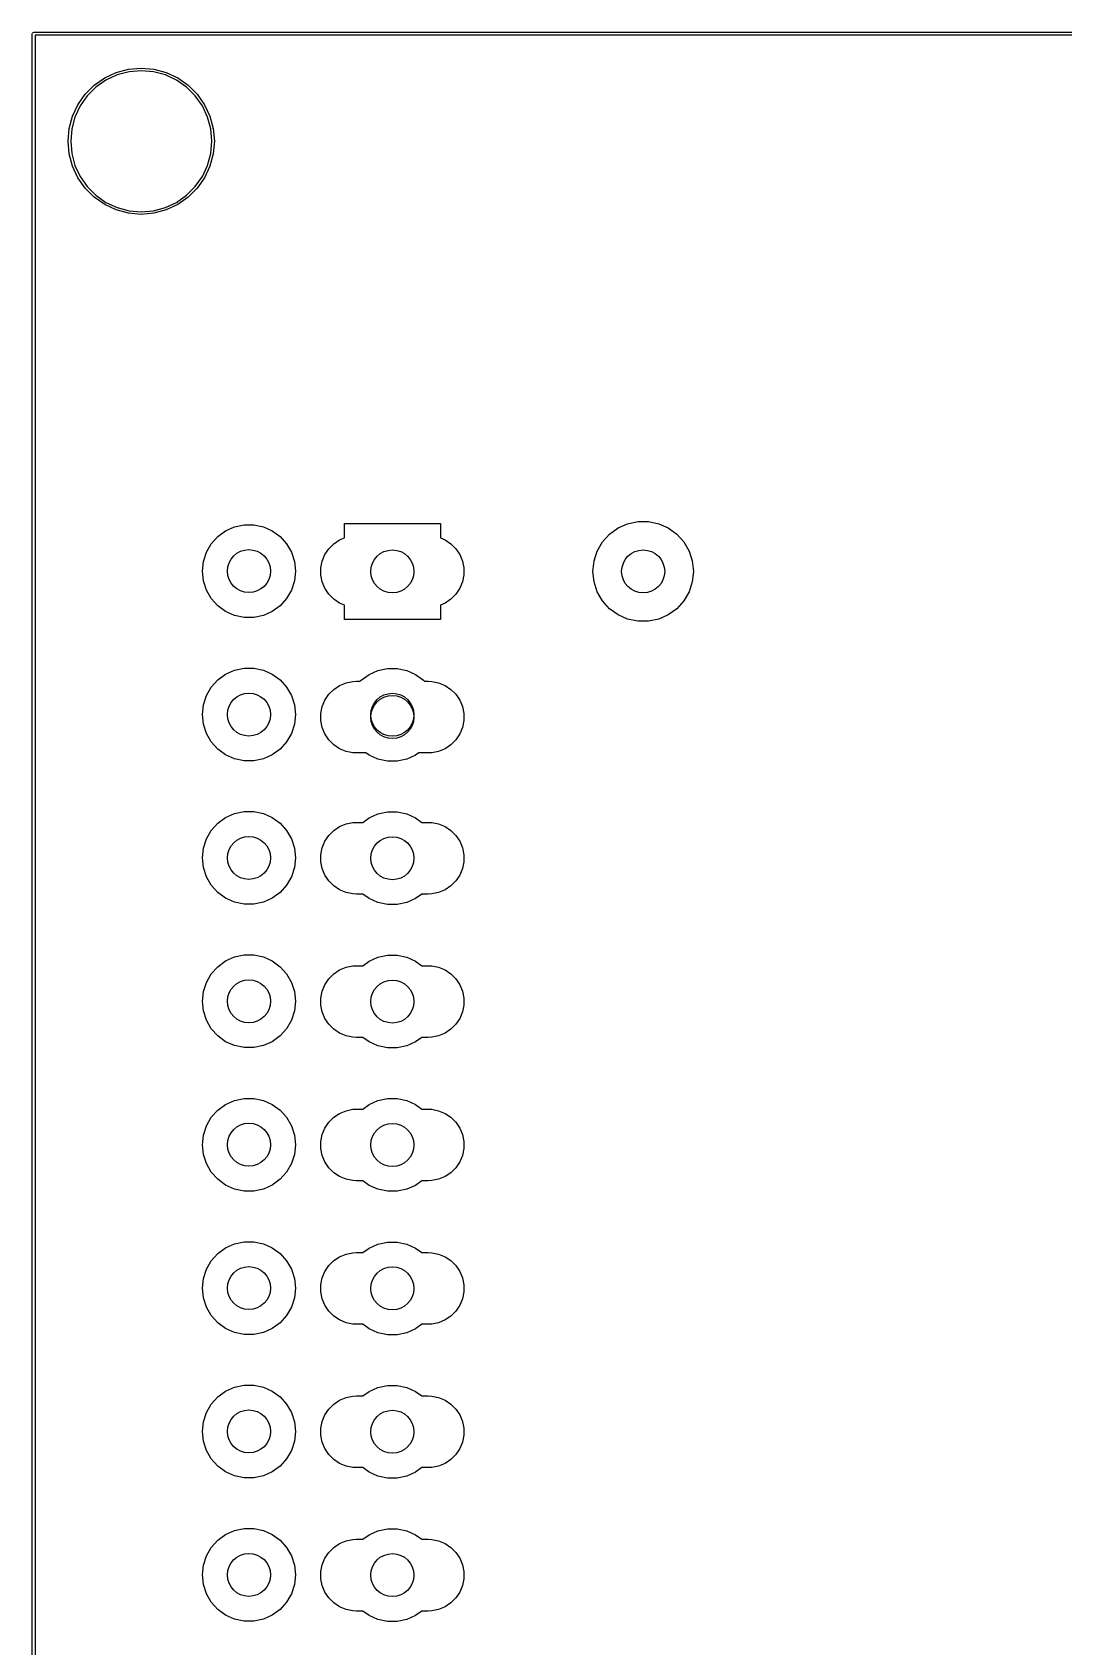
# Model space of a CAD drawing. Extents: x 118.1 to 188.6, y -116.2 to -61.6.
# Drawn here: x 118.08 to 136.35, y -90.17 to -61.57 of the extents above; entities that cross this region are included whole.
import ezdxf

# ---------------------------------------------------------------- set-up
doc = ezdxf.new("R2010")
doc.units = 0
doc.layers.add('BLACK', color=7, linetype='CONTINUOUS')

msp = doc.modelspace()

# ---------------------------------------------------------------- linework, layer by layer
at = {"layer": 'BLACK', "linetype": 'CONTINUOUS'}
for p, q in [((118.0825, -61.595), (118.084403, -61.585433)), ((118.0825, -116.205), (118.0825, -61.595)), ((118.084403, -61.585433), (118.097933, -61.571903)), ((118.097933, -61.571903), (118.1075, -61.57)), ((118.1075, -61.57), (188.5925, -61.57)), ((118.1325, -61.62), (118.1325, -116.18)), ((188.5675, -61.62), (118.1325, -61.62)), ((119.365, -62.378497), (119.569584, -62.283098)), ((119.585058, -62.325614), (119.387622, -62.41768)), ((119.569584, -62.283098), (119.787626, -62.224674)), ((119.795482, -62.269231), (119.585058, -62.325614)), ((119.787626, -62.224674), (120.0125, -62.205)), ((120.0125, -62.250244), (119.795482, -62.269231)), ((120.0125, -62.205), (120.237374, -62.224674)), ((120.229518, -62.269231), (120.0125, -62.250244)), ((120.439942, -62.325614), (120.229518, -62.269231)), ((120.237374, -62.224674), (120.455416, -62.283098)), ((120.637378, -62.41768), (120.439942, -62.325614)), ((120.455416, -62.283098), (120.66, -62.378497)), ((119.020472, -62.66759), (119.18009, -62.507972)), ((119.209172, -62.542631), (119.055131, -62.696672)), ((119.18009, -62.507972), (119.365, -62.378497)), ((119.387622, -62.41768), (119.209172, -62.542631)), ((120.815828, -62.542631), (120.637378, -62.41768)), ((120.66, -62.378497), (120.84491, -62.507972)), ((120.969869, -62.696672), (120.815828, -62.542631)), ((120.84491, -62.507972), (121.004528, -62.66759)), ((118.795598, -63.057084), (118.890997, -62.8525)), ((118.93018, -62.875122), (118.838114, -63.072558)), ((118.890997, -62.8525), (119.020472, -62.66759)), ((119.055131, -62.696672), (118.93018, -62.875122)), ((121.09482, -62.875122), (120.969869, -62.696672)), ((121.004528, -62.66759), (121.134003, -62.8525)), ((121.186886, -63.072558), (121.09482, -62.875122)), ((121.134003, -62.8525), (121.229402, -63.057084)), ((118.737174, -63.275126), (118.795598, -63.057084)), ((118.838114, -63.072558), (118.781731, -63.282982)), ((121.243269, -63.282982), (121.186886, -63.072558)), ((121.229402, -63.057084), (121.287826, -63.275126)), ((118.7175, -63.5), (118.737174, -63.275126)), ((118.781731, -63.282982), (118.762744, -63.5)), ((121.262256, -63.5), (121.243269, -63.282982)), ((121.287826, -63.275126), (121.3075, -63.5)), ((118.737174, -63.724874), (118.7175, -63.5)), ((118.795598, -63.942916), (118.737174, -63.724874)), ((118.762744, -63.5), (118.781731, -63.717018)), ((118.781731, -63.717018), (118.838114, -63.927442)), ((121.186886, -63.927442), (121.243269, -63.717018)), ((121.287826, -63.724874), (121.229402, -63.942916)), ((121.243269, -63.717018), (121.262256, -63.5)), ((121.3075, -63.5), (121.287826, -63.724874)), ((118.890997, -64.1475), (118.795598, -63.942916)), ((118.838114, -63.927442), (118.93018, -64.124878)), ((121.09482, -64.124878), (121.186886, -63.927442)), ((121.229402, -63.942916), (121.134003, -64.1475)), ((119.020472, -64.33241), (118.890997, -64.1475)), ((118.93018, -64.124878), (119.055131, -64.303328)), ((119.18009, -64.492028), (119.020472, -64.33241)), ((119.055131, -64.303328), (119.209172, -64.457369)), ((120.815828, -64.457369), (120.969869, -64.303328)), ((121.004528, -64.33241), (120.84491, -64.492028)), ((120.969869, -64.303328), (121.09482, -64.124878)), ((121.134003, -64.1475), (121.004528, -64.33241)), ((119.365, -64.621503), (119.18009, -64.492028)), ((119.209172, -64.457369), (119.387622, -64.58232)), ((119.569584, -64.716902), (119.365, -64.621503)), ((119.387622, -64.58232), (119.585058, -64.674386)), ((120.439942, -64.674386), (120.637378, -64.58232)), ((120.66, -64.621503), (120.455416, -64.716902)), ((120.637378, -64.58232), (120.815828, -64.457369)), ((120.84491, -64.492028), (120.66, -64.621503)), ((119.787626, -64.775326), (119.569584, -64.716902)), ((119.585058, -64.674386), (119.795482, -64.730769)), ((120.0125, -64.795), (119.787626, -64.775326)), ((119.795482, -64.730769), (120.0125, -64.749756)), ((120.0125, -64.749756), (120.229518, -64.730769)), ((120.237374, -64.775326), (120.0125, -64.795)), ((120.229518, -64.730769), (120.439942, -64.674386)), ((120.455416, -64.716902), (120.237374, -64.775326)), ((121.50725, -70.400096), (121.664906, -70.329903)), ((121.664906, -70.329903), (121.833712, -70.294022)), ((121.833712, -70.294022), (122.006288, -70.294022)), ((122.006288, -70.294022), (122.175094, -70.329903)), ((122.175094, -70.329903), (122.33275, -70.400096)), ((123.61, -70.525046), (123.61, -70.27)), ((123.61, -70.27), (125.31, -70.27)), ((125.31, -70.27), (125.31, -70.525046)), ((128.458, -70.350103), (128.627784, -70.274511)), ((128.627784, -70.274511), (128.809574, -70.23587)), ((128.809574, -70.23587), (128.995426, -70.23587)), ((128.995426, -70.23587), (129.177216, -70.274511)), ((129.177216, -70.274511), (129.347, -70.350103)), ((121.165868, -70.779239), (121.252156, -70.629783)), ((121.252156, -70.629783), (121.367633, -70.501534)), ((121.367633, -70.501534), (121.50725, -70.400096)), ((122.33275, -70.400096), (122.472367, -70.501534)), ((122.472367, -70.501534), (122.587844, -70.629783)), ((122.587844, -70.629783), (122.674132, -70.779239)), ((123.334138, -70.71716), (123.42216, -70.629138)), ((123.42216, -70.629138), (123.525663, -70.55998)), ((123.525663, -70.55998), (123.61, -70.525046)), ((125.31, -70.525046), (125.394337, -70.55998)), ((125.394337, -70.55998), (125.49784, -70.629138)), ((125.49784, -70.629138), (125.585862, -70.71716)), ((128.090358, -70.758411), (128.183284, -70.597459)), ((128.183284, -70.597459), (128.307643, -70.459344)), ((128.307643, -70.459344), (128.458, -70.350103)), ((129.347, -70.350103), (129.497357, -70.459344)), ((129.497357, -70.459344), (129.621716, -70.597459)), ((129.621716, -70.597459), (129.714642, -70.758411)), ((121.112539, -70.943369), (121.165868, -70.779239)), ((122.674132, -70.779239), (122.727461, -70.943369)), ((123.217343, -70.935669), (123.26498, -70.820663)), ((123.26498, -70.820663), (123.334138, -70.71716)), ((125.585862, -70.71716), (125.65502, -70.820663)), ((125.65502, -70.820663), (125.702657, -70.935669)), ((128.032927, -70.935167), (128.090358, -70.758411)), ((129.714642, -70.758411), (129.772073, -70.935167)), ((121.0945, -71.115), (121.112539, -70.943369)), ((121.112539, -71.286631), (121.0945, -71.115)), ((122.727461, -70.943369), (122.7455, -71.115)), ((122.7455, -71.115), (122.727461, -71.286631)), ((123.193058, -71.057759), (123.217343, -70.935669)), ((123.193058, -71.182241), (123.193058, -71.057759)), ((123.217343, -71.304331), (123.193058, -71.182241)), ((125.702657, -70.935669), (125.726942, -71.057759)), ((125.726942, -71.182241), (125.702657, -71.304331)), ((125.726942, -71.057759), (125.726942, -71.182241)), ((128.0135, -71.12), (128.032927, -70.935167)), ((128.032927, -71.304833), (128.0135, -71.12)), ((129.772073, -70.935167), (129.7915, -71.12)), ((129.7915, -71.12), (129.772073, -71.304833)), ((121.165868, -71.450761), (121.112539, -71.286631)), ((121.252156, -71.600217), (121.165868, -71.450761)), ((122.674132, -71.450761), (122.587844, -71.600217)), ((122.727461, -71.286631), (122.674132, -71.450761)), ((123.26498, -71.419337), (123.217343, -71.304331)), ((123.334138, -71.52284), (123.26498, -71.419337)), ((125.65502, -71.419337), (125.585862, -71.52284)), ((125.702657, -71.304331), (125.65502, -71.419337)), ((128.090358, -71.481589), (128.032927, -71.304833)), ((128.183284, -71.642541), (128.090358, -71.481589)), ((129.714642, -71.481589), (129.621716, -71.642541)), ((129.772073, -71.304833), (129.714642, -71.481589)), ((121.367633, -71.728466), (121.252156, -71.600217)), ((121.50725, -71.829904), (121.367633, -71.728466)), ((122.472367, -71.728466), (122.33275, -71.829904)), ((122.587844, -71.600217), (122.472367, -71.728466)), ((123.42216, -71.610862), (123.334138, -71.52284)), ((123.525663, -71.68002), (123.42216, -71.610862)), ((123.61, -71.714953), (123.525663, -71.68002)), ((123.61, -71.97), (123.61, -71.714953)), ((125.394337, -71.68002), (125.31, -71.714953)), ((125.31, -71.714953), (125.31, -71.97)), ((125.49784, -71.610862), (125.394337, -71.68002)), ((125.585862, -71.52284), (125.49784, -71.610862)), ((128.307643, -71.780656), (128.183284, -71.642541)), ((129.621716, -71.642541), (129.497357, -71.780656)), ((121.664906, -71.900097), (121.50725, -71.829904)), ((121.833712, -71.935978), (121.664906, -71.900097)), ((122.006288, -71.935978), (121.833712, -71.935978)), ((122.175094, -71.900097), (122.006288, -71.935978)), ((122.33275, -71.829904), (122.175094, -71.900097)), ((125.31, -71.97), (123.61, -71.97)), ((128.458, -71.889897), (128.307643, -71.780656)), ((128.627784, -71.965489), (128.458, -71.889897)), ((128.809574, -72.00413), (128.627784, -71.965489)), ((128.995426, -72.00413), (128.809574, -72.00413)), ((129.177216, -71.965489), (128.995426, -72.00413)), ((129.347, -71.889897), (129.177216, -71.965489)), ((129.497357, -71.780656), (129.347, -71.889897)), ((121.50725, -72.940096), (121.664906, -72.869903)), ((121.664906, -72.869903), (121.833712, -72.834022)), ((121.833712, -72.834022), (122.006288, -72.834022)), ((122.006288, -72.834022), (122.175094, -72.869903)), ((122.175094, -72.869903), (122.33275, -72.940096)), ((124.04725, -72.945096), (124.204906, -72.874903)), ((124.204906, -72.874903), (124.373712, -72.839022)), ((124.373712, -72.839022), (124.546288, -72.839022)), ((124.546288, -72.839022), (124.715094, -72.874903)), ((124.715094, -72.874903), (124.87275, -72.945096)), ((121.165868, -73.319239), (121.252156, -73.169783)), ((121.252156, -73.169783), (121.367633, -73.041534)), ((121.367633, -73.041534), (121.50725, -72.940096)), ((122.33275, -72.940096), (122.472367, -73.041534)), ((122.472367, -73.041534), (122.587844, -73.169783)), ((122.587844, -73.169783), (122.674132, -73.319239)), ((123.334138, -73.29716), (123.42216, -73.209138)), ((123.42216, -73.209138), (123.525663, -73.13998)), ((123.525663, -73.13998), (123.640669, -73.092343)), ((123.640669, -73.092343), (123.762759, -73.068058)), ((123.762759, -73.068058), (123.825, -73.065)), ((123.825, -73.065), (123.891006, -73.065)), ((123.891006, -73.065), (123.907633, -73.046534)), ((123.907633, -73.046534), (124.04725, -72.945096)), ((124.87275, -72.945096), (125.012367, -73.046534)), ((125.012367, -73.046534), (125.028994, -73.065)), ((125.028994, -73.065), (125.095, -73.065)), ((125.095, -73.065), (125.157241, -73.068058)), ((125.157241, -73.068058), (125.279331, -73.092343)), ((125.279331, -73.092343), (125.394337, -73.13998)), ((125.394337, -73.13998), (125.49784, -73.209138)), ((125.49784, -73.209138), (125.585862, -73.29716)), ((121.0945, -73.655), (121.112539, -73.483369)), ((121.112539, -73.483369), (121.165868, -73.319239)), ((122.674132, -73.319239), (122.727461, -73.483369)), ((122.727461, -73.483369), (122.7455, -73.655)), ((123.217343, -73.515669), (123.26498, -73.400663)), ((123.26498, -73.400663), (123.334138, -73.29716)), ((125.585862, -73.29716), (125.65502, -73.400663)), ((125.65502, -73.400663), (125.702657, -73.515669)), ((121.112539, -73.826631), (121.0945, -73.655)), ((122.7455, -73.655), (122.727461, -73.826631)), ((123.193058, -73.637759), (123.217343, -73.515669)), ((123.193058, -73.762241), (123.193058, -73.637759)), ((123.217343, -73.884331), (123.193058, -73.762241)), ((125.702657, -73.515669), (125.726942, -73.637759)), ((125.726942, -73.762241), (125.702657, -73.884331)), ((125.726942, -73.637759), (125.726942, -73.762241)), ((121.165868, -73.990761), (121.112539, -73.826631)), ((121.252156, -74.140217), (121.165868, -73.990761)), ((122.674132, -73.990761), (122.587844, -74.140217)), ((122.727461, -73.826631), (122.674132, -73.990761)), ((123.26498, -73.999337), (123.217343, -73.884331)), ((123.334138, -74.10284), (123.26498, -73.999337)), ((125.65502, -73.999337), (125.585862, -74.10284)), ((125.702657, -73.884331), (125.65502, -73.999337)), ((121.367633, -74.268466), (121.252156, -74.140217)), ((121.50725, -74.369904), (121.367633, -74.268466)), ((122.472367, -74.268466), (122.33275, -74.369904)), ((122.587844, -74.140217), (122.472367, -74.268466)), ((123.42216, -74.190862), (123.334138, -74.10284)), ((123.525663, -74.26002), (123.42216, -74.190862)), ((123.640669, -74.307657), (123.525663, -74.26002)), ((123.762759, -74.331942), (123.640669, -74.307657)), ((123.825, -74.335), (123.762759, -74.331942)), ((123.992327, -74.335), (123.825, -74.335)), ((124.04725, -74.374904), (123.992327, -74.335)), ((124.927673, -74.335), (124.87275, -74.374904)), ((125.095, -74.335), (124.927673, -74.335)), ((125.157241, -74.331942), (125.095, -74.335)), ((125.279331, -74.307657), (125.157241, -74.331942)), ((125.394337, -74.26002), (125.279331, -74.307657)), ((125.49784, -74.190862), (125.394337, -74.26002)), ((125.585862, -74.10284), (125.49784, -74.190862)), ((121.664906, -74.440097), (121.50725, -74.369904)), ((121.833712, -74.475978), (121.664906, -74.440097)), ((122.006288, -74.475978), (121.833712, -74.475978)), ((122.175094, -74.440097), (122.006288, -74.475978)), ((122.33275, -74.369904), (122.175094, -74.440097)), ((124.204906, -74.445097), (124.04725, -74.374904)), ((124.373712, -74.480978), (124.204906, -74.445097)), ((124.546288, -74.480978), (124.373712, -74.480978)), ((124.715094, -74.445097), (124.546288, -74.480978)), ((124.87275, -74.374904), (124.715094, -74.445097)), ((121.367633, -75.581534), (121.50725, -75.480096)), ((121.50725, -75.480096), (121.664906, -75.409903)), ((121.664906, -75.409903), (121.833712, -75.374022)), ((121.833712, -75.374022), (122.006288, -75.374022)), ((122.006288, -75.374022), (122.175094, -75.409903)), ((122.175094, -75.409903), (122.33275, -75.480096)), ((122.33275, -75.480096), (122.472367, -75.581534)), ((123.937272, -75.565), (124.04725, -75.485096)), ((124.04725, -75.485096), (124.204906, -75.414903)), ((124.204906, -75.414903), (124.373712, -75.379022)), ((124.373712, -75.379022), (124.546288, -75.379022)), ((124.546288, -75.379022), (124.715094, -75.414903)), ((124.715094, -75.414903), (124.87275, -75.485096)), ((124.87275, -75.485096), (124.982728, -75.565)), ((121.165868, -75.859239), (121.252156, -75.709783)), ((121.252156, -75.709783), (121.367633, -75.581534)), ((122.472367, -75.581534), (122.587844, -75.709783)), ((122.587844, -75.709783), (122.674132, -75.859239)), ((123.334138, -75.79716), (123.42216, -75.709138)), ((123.42216, -75.709138), (123.525663, -75.63998)), ((123.525663, -75.63998), (123.640669, -75.592343)), ((123.640669, -75.592343), (123.762759, -75.568058)), ((123.762759, -75.568058), (123.825, -75.565)), ((123.825, -75.565), (123.937272, -75.565)), ((124.982728, -75.565), (125.095, -75.565)), ((125.095, -75.565), (125.157241, -75.568058)), ((125.157241, -75.568058), (125.279331, -75.592343)), ((125.279331, -75.592343), (125.394337, -75.63998)), ((125.394337, -75.63998), (125.49784, -75.709138)), ((125.49784, -75.709138), (125.585862, -75.79716)), ((121.0945, -76.195), (121.112539, -76.023369)), ((121.112539, -76.023369), (121.165868, -75.859239)), ((122.674132, -75.859239), (122.727461, -76.023369)), ((122.727461, -76.023369), (122.7455, -76.195)), ((123.193058, -76.137759), (123.217343, -76.015669)), ((123.217343, -76.015669), (123.26498, -75.900663)), ((123.26498, -75.900663), (123.334138, -75.79716)), ((125.585862, -75.79716), (125.65502, -75.900663)), ((125.65502, -75.900663), (125.702657, -76.015669)), ((125.702657, -76.015669), (125.726942, -76.137759)), ((121.112539, -76.366631), (121.0945, -76.195)), ((122.7455, -76.195), (122.727461, -76.366631)), ((123.193058, -76.262241), (123.193058, -76.137759)), ((123.217343, -76.384331), (123.193058, -76.262241)), ((125.726942, -76.262241), (125.702657, -76.384331)), ((125.726942, -76.137759), (125.726942, -76.262241)), ((121.165868, -76.530761), (121.112539, -76.366631)), ((121.252156, -76.680217), (121.165868, -76.530761)), ((122.674132, -76.530761), (122.587844, -76.680217)), ((122.727461, -76.366631), (122.674132, -76.530761)), ((123.26498, -76.499337), (123.217343, -76.384331)), ((123.334138, -76.60284), (123.26498, -76.499337)), ((123.42216, -76.690862), (123.334138, -76.60284)), ((125.585862, -76.60284), (125.49784, -76.690862)), ((125.65502, -76.499337), (125.585862, -76.60284)), ((125.702657, -76.384331), (125.65502, -76.499337)), ((121.367633, -76.808466), (121.252156, -76.680217)), ((121.50725, -76.909904), (121.367633, -76.808466)), ((121.664906, -76.980097), (121.50725, -76.909904)), ((122.33275, -76.909904), (122.175094, -76.980097)), ((122.472367, -76.808466), (122.33275, -76.909904)), ((122.587844, -76.680217), (122.472367, -76.808466)), ((123.525663, -76.76002), (123.42216, -76.690862)), ((123.640669, -76.807657), (123.525663, -76.76002)), ((123.762759, -76.831942), (123.640669, -76.807657)), ((123.825, -76.835), (123.762759, -76.831942)), ((123.937272, -76.835), (123.825, -76.835)), ((124.04725, -76.914904), (123.937272, -76.835)), ((124.204906, -76.985097), (124.04725, -76.914904)), ((124.87275, -76.914904), (124.715094, -76.985097)), ((124.982728, -76.835), (124.87275, -76.914904)), ((125.095, -76.835), (124.982728, -76.835)), ((125.157241, -76.831942), (125.095, -76.835)), ((125.279331, -76.807657), (125.157241, -76.831942)), ((125.394337, -76.76002), (125.279331, -76.807657)), ((125.49784, -76.690862), (125.394337, -76.76002)), ((121.833712, -77.015978), (121.664906, -76.980097)), ((122.006288, -77.015978), (121.833712, -77.015978)), ((122.175094, -76.980097), (122.006288, -77.015978)), ((124.373712, -77.020978), (124.204906, -76.985097)), ((124.546288, -77.020978), (124.373712, -77.020978)), ((124.715094, -76.985097), (124.546288, -77.020978)), ((121.367633, -78.121534), (121.50725, -78.020096)), ((121.50725, -78.020096), (121.664906, -77.949903)), ((121.664906, -77.949903), (121.833712, -77.914022)), ((121.833712, -77.914022), (122.006288, -77.914022)), ((122.006288, -77.914022), (122.175094, -77.949903)), ((122.175094, -77.949903), (122.33275, -78.020096)), ((122.33275, -78.020096), (122.472367, -78.121534)), ((123.937272, -78.105), (124.04725, -78.025096)), ((124.04725, -78.025096), (124.204906, -77.954903)), ((124.204906, -77.954903), (124.373712, -77.919022)), ((124.373712, -77.919022), (124.546288, -77.919022)), ((124.546288, -77.919022), (124.715094, -77.954903)), ((124.715094, -77.954903), (124.87275, -78.025096)), ((124.87275, -78.025096), (124.982728, -78.105)), ((121.165868, -78.399239), (121.252156, -78.249783)), ((121.252156, -78.249783), (121.367633, -78.121534)), ((122.472367, -78.121534), (122.587844, -78.249783)), ((122.587844, -78.249783), (122.674132, -78.399239)), ((123.26498, -78.440663), (123.334138, -78.33716)), ((123.334138, -78.33716), (123.42216, -78.249138)), ((123.42216, -78.249138), (123.525663, -78.17998)), ((123.525663, -78.17998), (123.640669, -78.132343)), ((123.640669, -78.132343), (123.762759, -78.108058)), ((123.762759, -78.108058), (123.825, -78.105)), ((123.825, -78.105), (123.937272, -78.105)), ((124.982728, -78.105), (125.095, -78.105)), ((125.095, -78.105), (125.157241, -78.108058)), ((125.157241, -78.108058), (125.279331, -78.132343)), ((125.279331, -78.132343), (125.394337, -78.17998)), ((125.394337, -78.17998), (125.49784, -78.249138)), ((125.49784, -78.249138), (125.585862, -78.33716)), ((125.585862, -78.33716), (125.65502, -78.440663)), ((121.0945, -78.735), (121.112539, -78.563369)), ((121.112539, -78.563369), (121.165868, -78.399239)), ((122.674132, -78.399239), (122.727461, -78.563369)), ((122.727461, -78.563369), (122.7455, -78.735)), ((123.193058, -78.677759), (123.217343, -78.555669)), ((123.217343, -78.555669), (123.26498, -78.440663)), ((125.65502, -78.440663), (125.702657, -78.555669)), ((125.702657, -78.555669), (125.726942, -78.677759)), ((121.112539, -78.906631), (121.0945, -78.735)), ((121.165868, -79.070761), (121.112539, -78.906631)), ((122.727461, -78.906631), (122.674132, -79.070761)), ((122.7455, -78.735), (122.727461, -78.906631)), ((123.193058, -78.802241), (123.193058, -78.677759)), ((123.217343, -78.924331), (123.193058, -78.802241)), ((123.26498, -79.039337), (123.217343, -78.924331)), ((125.702657, -78.924331), (125.65502, -79.039337)), ((125.726942, -78.802241), (125.702657, -78.924331)), ((125.726942, -78.677759), (125.726942, -78.802241)), ((121.252156, -79.220217), (121.165868, -79.070761)), ((122.674132, -79.070761), (122.587844, -79.220217)), ((123.334138, -79.14284), (123.26498, -79.039337)), ((123.42216, -79.230862), (123.334138, -79.14284)), ((125.585862, -79.14284), (125.49784, -79.230862)), ((125.65502, -79.039337), (125.585862, -79.14284)), ((121.367633, -79.348466), (121.252156, -79.220217)), ((121.50725, -79.449904), (121.367633, -79.348466)), ((121.664906, -79.520097), (121.50725, -79.449904)), ((122.33275, -79.449904), (122.175094, -79.520097)), ((122.472367, -79.348466), (122.33275, -79.449904)), ((122.587844, -79.220217), (122.472367, -79.348466)), ((123.525663, -79.30002), (123.42216, -79.230862)), ((123.640669, -79.347657), (123.525663, -79.30002)), ((123.762759, -79.371942), (123.640669, -79.347657)), ((123.825, -79.375), (123.762759, -79.371942)), ((123.937272, -79.375), (123.825, -79.375)), ((124.04725, -79.454904), (123.937272, -79.375)), ((124.204906, -79.525097), (124.04725, -79.454904)), ((124.87275, -79.454904), (124.715094, -79.525097)), ((124.982728, -79.375), (124.87275, -79.454904)), ((125.095, -79.375), (124.982728, -79.375)), ((125.157241, -79.371942), (125.095, -79.375)), ((125.279331, -79.347657), (125.157241, -79.371942)), ((125.394337, -79.30002), (125.279331, -79.347657)), ((125.49784, -79.230862), (125.394337, -79.30002)), ((121.833712, -79.555978), (121.664906, -79.520097)), ((122.006288, -79.555978), (121.833712, -79.555978)), ((122.175094, -79.520097), (122.006288, -79.555978)), ((124.373712, -79.560978), (124.204906, -79.525097)), ((124.546288, -79.560978), (124.373712, -79.560978)), ((124.715094, -79.525097), (124.546288, -79.560978)), ((121.367633, -80.661534), (121.50725, -80.560096)), ((121.50725, -80.560096), (121.664906, -80.489903)), ((121.664906, -80.489903), (121.833712, -80.454022)), ((121.833712, -80.454022), (122.006288, -80.454022)), ((122.006288, -80.454022), (122.175094, -80.489903)), ((122.175094, -80.489903), (122.33275, -80.560096)), ((122.33275, -80.560096), (122.472367, -80.661534)), ((123.937272, -80.645), (124.04725, -80.565096)), ((124.04725, -80.565096), (124.204906, -80.494903)), ((124.204906, -80.494903), (124.373712, -80.459022)), ((124.373712, -80.459022), (124.546288, -80.459022)), ((124.546288, -80.459022), (124.715094, -80.494903)), ((124.715094, -80.494903), (124.87275, -80.565096)), ((124.87275, -80.565096), (124.982728, -80.645)), ((121.165868, -80.939239), (121.252156, -80.789783)), ((121.252156, -80.789783), (121.367633, -80.661534)), ((122.472367, -80.661534), (122.587844, -80.789783)), ((122.587844, -80.789783), (122.674132, -80.939239)), ((123.26498, -80.980663), (123.334138, -80.87716)), ((123.334138, -80.87716), (123.42216, -80.789138)), ((123.42216, -80.789138), (123.525663, -80.71998)), ((123.525663, -80.71998), (123.640669, -80.672343)), ((123.640669, -80.672343), (123.762759, -80.648058)), ((123.762759, -80.648058), (123.825, -80.645)), ((123.825, -80.645), (123.937272, -80.645)), ((124.982728, -80.645), (125.095, -80.645)), ((125.095, -80.645), (125.157241, -80.648058)), ((125.157241, -80.648058), (125.279331, -80.672343)), ((125.279331, -80.672343), (125.394337, -80.71998)), ((125.394337, -80.71998), (125.49784, -80.789138)), ((125.49784, -80.789138), (125.585862, -80.87716)), ((125.585862, -80.87716), (125.65502, -80.980663)), ((121.0945, -81.275), (121.112539, -81.103369)), ((121.112539, -81.103369), (121.165868, -80.939239)), ((122.674132, -80.939239), (122.727461, -81.103369)), ((122.727461, -81.103369), (122.7455, -81.275)), ((123.193058, -81.217759), (123.217343, -81.095669)), ((123.217343, -81.095669), (123.26498, -80.980663)), ((125.65502, -80.980663), (125.702657, -81.095669)), ((125.702657, -81.095669), (125.726942, -81.217759)), ((121.112539, -81.446631), (121.0945, -81.275)), ((121.165868, -81.610761), (121.112539, -81.446631)), ((122.727461, -81.446631), (122.674132, -81.610761)), ((122.7455, -81.275), (122.727461, -81.446631)), ((123.193058, -81.342241), (123.193058, -81.217759)), ((123.217343, -81.464331), (123.193058, -81.342241)), ((123.26498, -81.579337), (123.217343, -81.464331)), ((125.702657, -81.464331), (125.65502, -81.579337)), ((125.726942, -81.342241), (125.702657, -81.464331)), ((125.726942, -81.217759), (125.726942, -81.342241)), ((121.252156, -81.760217), (121.165868, -81.610761)), ((121.367633, -81.888466), (121.252156, -81.760217)), ((122.587844, -81.760217), (122.472367, -81.888466)), ((122.674132, -81.610761), (122.587844, -81.760217)), ((123.334138, -81.68284), (123.26498, -81.579337)), ((123.42216, -81.770862), (123.334138, -81.68284)), ((123.525663, -81.84002), (123.42216, -81.770862)), ((125.49784, -81.770862), (125.394337, -81.84002)), ((125.585862, -81.68284), (125.49784, -81.770862)), ((125.65502, -81.579337), (125.585862, -81.68284)), ((121.50725, -81.989904), (121.367633, -81.888466)), ((121.664906, -82.060097), (121.50725, -81.989904)), ((121.833712, -82.095978), (121.664906, -82.060097)), ((122.175094, -82.060097), (122.006288, -82.095978)), ((122.33275, -81.989904), (122.175094, -82.060097)), ((122.472367, -81.888466), (122.33275, -81.989904)), ((123.640669, -81.887657), (123.525663, -81.84002)), ((123.762759, -81.911942), (123.640669, -81.887657)), ((123.825, -81.915), (123.762759, -81.911942)), ((123.937272, -81.915), (123.825, -81.915)), ((124.04725, -81.994904), (123.937272, -81.915)), ((124.204906, -82.065097), (124.04725, -81.994904)), ((124.373712, -82.100978), (124.204906, -82.065097)), ((124.715094, -82.065097), (124.546288, -82.100978)), ((124.87275, -81.994904), (124.715094, -82.065097)), ((124.982728, -81.915), (124.87275, -81.994904)), ((125.095, -81.915), (124.982728, -81.915)), ((125.157241, -81.911942), (125.095, -81.915)), ((125.279331, -81.887657), (125.157241, -81.911942)), ((125.394337, -81.84002), (125.279331, -81.887657)), ((122.006288, -82.095978), (121.833712, -82.095978)), ((124.546288, -82.100978), (124.373712, -82.100978)), ((121.252156, -83.329783), (121.367633, -83.201534)), ((121.367633, -83.201534), (121.50725, -83.100096)), ((121.50725, -83.100096), (121.664906, -83.029903)), ((121.664906, -83.029903), (121.833712, -82.994022)), ((121.833712, -82.994022), (122.006288, -82.994022)), ((122.006288, -82.994022), (122.175094, -83.029903)), ((122.175094, -83.029903), (122.33275, -83.100096)), ((122.33275, -83.100096), (122.472367, -83.201534)), ((122.472367, -83.201534), (122.587844, -83.329783)), ((123.525663, -83.25998), (123.640669, -83.212343)), ((123.640669, -83.212343), (123.762759, -83.188058)), ((123.762759, -83.188058), (123.825, -83.185)), ((123.825, -83.185), (123.937272, -83.185)), ((123.937272, -83.185), (124.04725, -83.105096)), ((124.04725, -83.105096), (124.204906, -83.034903)), ((124.204906, -83.034903), (124.373712, -82.999022)), ((124.373712, -82.999022), (124.546288, -82.999022)), ((124.546288, -82.999022), (124.715094, -83.034903)), ((124.715094, -83.034903), (124.87275, -83.105096)), ((124.87275, -83.105096), (124.982728, -83.185)), ((124.982728, -83.185), (125.095, -83.185)), ((125.095, -83.185), (125.157241, -83.188058)), ((125.157241, -83.188058), (125.279331, -83.212343)), ((125.279331, -83.212343), (125.394337, -83.25998)), ((121.112539, -83.643369), (121.165868, -83.479239)), ((121.165868, -83.479239), (121.252156, -83.329783)), ((122.587844, -83.329783), (122.674132, -83.479239)), ((122.674132, -83.479239), (122.727461, -83.643369)), ((123.26498, -83.520663), (123.334138, -83.41716)), ((123.334138, -83.41716), (123.42216, -83.329138)), ((123.42216, -83.329138), (123.525663, -83.25998)), ((125.394337, -83.25998), (125.49784, -83.329138)), ((125.49784, -83.329138), (125.585862, -83.41716)), ((125.585862, -83.41716), (125.65502, -83.520663)), ((121.0945, -83.815), (121.112539, -83.643369)), ((122.727461, -83.643369), (122.7455, -83.815)), ((123.193058, -83.757759), (123.217343, -83.635669)), ((123.193058, -83.882241), (123.193058, -83.757759)), ((123.217343, -83.635669), (123.26498, -83.520663)), ((125.65502, -83.520663), (125.702657, -83.635669)), ((125.702657, -83.635669), (125.726942, -83.757759)), ((125.726942, -83.757759), (125.726942, -83.882241)), ((121.112539, -83.986631), (121.0945, -83.815)), ((121.165868, -84.150761), (121.112539, -83.986631)), ((122.727461, -83.986631), (122.674132, -84.150761)), ((122.7455, -83.815), (122.727461, -83.986631)), ((123.217343, -84.004331), (123.193058, -83.882241)), ((123.26498, -84.119337), (123.217343, -84.004331)), ((125.702657, -84.004331), (125.65502, -84.119337)), ((125.726942, -83.882241), (125.702657, -84.004331)), ((121.252156, -84.300217), (121.165868, -84.150761)), ((121.367633, -84.428466), (121.252156, -84.300217)), ((122.587844, -84.300217), (122.472367, -84.428466)), ((122.674132, -84.150761), (122.587844, -84.300217)), ((123.334138, -84.22284), (123.26498, -84.119337)), ((123.42216, -84.310862), (123.334138, -84.22284)), ((123.525663, -84.38002), (123.42216, -84.310862)), ((125.49784, -84.310862), (125.394337, -84.38002)), ((125.585862, -84.22284), (125.49784, -84.310862)), ((125.65502, -84.119337), (125.585862, -84.22284)), ((121.50725, -84.529904), (121.367633, -84.428466)), ((121.664906, -84.600097), (121.50725, -84.529904)), ((121.833712, -84.635978), (121.664906, -84.600097)), ((122.006288, -84.635978), (121.833712, -84.635978)), ((122.175094, -84.600097), (122.006288, -84.635978)), ((122.33275, -84.529904), (122.175094, -84.600097)), ((122.472367, -84.428466), (122.33275, -84.529904)), ((123.640669, -84.427657), (123.525663, -84.38002)), ((123.762759, -84.451942), (123.640669, -84.427657)), ((123.825, -84.455), (123.762759, -84.451942)), ((123.937272, -84.455), (123.825, -84.455)), ((124.04725, -84.534904), (123.937272, -84.455)), ((124.204906, -84.605097), (124.04725, -84.534904)), ((124.373712, -84.640978), (124.204906, -84.605097)), ((124.546288, -84.640978), (124.373712, -84.640978)), ((124.715094, -84.605097), (124.546288, -84.640978)), ((124.87275, -84.534904), (124.715094, -84.605097)), ((124.982728, -84.455), (124.87275, -84.534904)), ((125.095, -84.455), (124.982728, -84.455)), ((125.157241, -84.451942), (125.095, -84.455)), ((125.279331, -84.427657), (125.157241, -84.451942)), ((125.394337, -84.38002), (125.279331, -84.427657)), ((121.252156, -85.869783), (121.367633, -85.741534)), ((121.367633, -85.741534), (121.50725, -85.640096)), ((121.50725, -85.640096), (121.664906, -85.569903)), ((121.664906, -85.569903), (121.833712, -85.534022)), ((121.833712, -85.534022), (122.006288, -85.534022)), ((122.006288, -85.534022), (122.175094, -85.569903)), ((122.175094, -85.569903), (122.33275, -85.640096)), ((122.33275, -85.640096), (122.472367, -85.741534)), ((122.472367, -85.741534), (122.587844, -85.869783)), ((123.525663, -85.79998), (123.640669, -85.752343)), ((123.640669, -85.752343), (123.762759, -85.728058)), ((123.762759, -85.728058), (123.825, -85.725)), ((123.825, -85.725), (123.937272, -85.725)), ((123.937272, -85.725), (124.04725, -85.645096)), ((124.04725, -85.645096), (124.204906, -85.574903)), ((124.204906, -85.574903), (124.373712, -85.539022)), ((124.373712, -85.539022), (124.546288, -85.539022)), ((124.546288, -85.539022), (124.715094, -85.574903)), ((124.715094, -85.574903), (124.87275, -85.645096)), ((124.87275, -85.645096), (124.982728, -85.725)), ((124.982728, -85.725), (125.095, -85.725)), ((125.095, -85.725), (125.157241, -85.728058)), ((125.157241, -85.728058), (125.279331, -85.752343)), ((125.279331, -85.752343), (125.394337, -85.79998)), ((121.112539, -86.183369), (121.165868, -86.019239)), ((121.165868, -86.019239), (121.252156, -85.869783)), ((122.587844, -85.869783), (122.674132, -86.019239)), ((122.674132, -86.019239), (122.727461, -86.183369)), ((123.217343, -86.175669), (123.26498, -86.060663)), ((123.26498, -86.060663), (123.334138, -85.95716)), ((123.334138, -85.95716), (123.42216, -85.869138)), ((123.42216, -85.869138), (123.525663, -85.79998)), ((125.394337, -85.79998), (125.49784, -85.869138)), ((125.49784, -85.869138), (125.585862, -85.95716)), ((125.585862, -85.95716), (125.65502, -86.060663)), ((125.65502, -86.060663), (125.702657, -86.175669)), ((121.0945, -86.355), (121.112539, -86.183369)), ((121.112539, -86.526631), (121.0945, -86.355)), ((122.727461, -86.183369), (122.7455, -86.355)), ((122.7455, -86.355), (122.727461, -86.526631)), ((123.193058, -86.297759), (123.217343, -86.175669)), ((123.193058, -86.422241), (123.193058, -86.297759)), ((125.702657, -86.175669), (125.726942, -86.297759)), ((125.726942, -86.297759), (125.726942, -86.422241)), ((121.165868, -86.690761), (121.112539, -86.526631)), ((122.727461, -86.526631), (122.674132, -86.690761)), ((123.217343, -86.544331), (123.193058, -86.422241)), ((123.26498, -86.659337), (123.217343, -86.544331)), ((125.702657, -86.544331), (125.65502, -86.659337)), ((125.726942, -86.422241), (125.702657, -86.544331)), ((121.252156, -86.840217), (121.165868, -86.690761)), ((121.367633, -86.968466), (121.252156, -86.840217)), ((122.587844, -86.840217), (122.472367, -86.968466)), ((122.674132, -86.690761), (122.587844, -86.840217)), ((123.334138, -86.76284), (123.26498, -86.659337)), ((123.42216, -86.850862), (123.334138, -86.76284)), ((123.525663, -86.92002), (123.42216, -86.850862)), ((123.640669, -86.967657), (123.525663, -86.92002)), ((125.394337, -86.92002), (125.279331, -86.967657)), ((125.49784, -86.850862), (125.394337, -86.92002)), ((125.585862, -86.76284), (125.49784, -86.850862)), ((125.65502, -86.659337), (125.585862, -86.76284)), ((121.50725, -87.069904), (121.367633, -86.968466)), ((121.664906, -87.140097), (121.50725, -87.069904)), ((121.833712, -87.175978), (121.664906, -87.140097)), ((122.006288, -87.175978), (121.833712, -87.175978)), ((122.175094, -87.140097), (122.006288, -87.175978)), ((122.33275, -87.069904), (122.175094, -87.140097)), ((122.472367, -86.968466), (122.33275, -87.069904)), ((123.762759, -86.991942), (123.640669, -86.967657)), ((123.825, -86.995), (123.762759, -86.991942)), ((123.937272, -86.995), (123.825, -86.995)), ((124.04725, -87.074904), (123.937272, -86.995)), ((124.204906, -87.145097), (124.04725, -87.074904)), ((124.373712, -87.180978), (124.204906, -87.145097)), ((124.546288, -87.180978), (124.373712, -87.180978)), ((124.715094, -87.145097), (124.546288, -87.180978)), ((124.87275, -87.074904), (124.715094, -87.145097)), ((124.982728, -86.995), (124.87275, -87.074904)), ((125.095, -86.995), (124.982728, -86.995)), ((125.157241, -86.991942), (125.095, -86.995)), ((125.279331, -86.967657), (125.157241, -86.991942)), ((121.664906, -88.109903), (121.833712, -88.074022)), ((121.833712, -88.074022), (122.006288, -88.074022)), ((122.006288, -88.074022), (122.175094, -88.109903)), ((124.204906, -88.114903), (124.373712, -88.079022)), ((124.373712, -88.079022), (124.546288, -88.079022)), ((124.546288, -88.079022), (124.715094, -88.114903)), ((121.252156, -88.409783), (121.367633, -88.281534)), ((121.367633, -88.281534), (121.50725, -88.180096)), ((121.50725, -88.180096), (121.664906, -88.109903)), ((122.175094, -88.109903), (122.33275, -88.180096)), ((122.33275, -88.180096), (122.472367, -88.281534)), ((122.472367, -88.281534), (122.587844, -88.409783)), ((123.42216, -88.409138), (123.525663, -88.33998)), ((123.525663, -88.33998), (123.640669, -88.292343)), ((123.640669, -88.292343), (123.762759, -88.268058)), ((123.762759, -88.268058), (123.825, -88.265)), ((123.825, -88.265), (123.937272, -88.265)), ((123.937272, -88.265), (124.04725, -88.185096)), ((124.04725, -88.185096), (124.204906, -88.114903)), ((124.715094, -88.114903), (124.87275, -88.185096)), ((124.87275, -88.185096), (124.982728, -88.265)), ((124.982728, -88.265), (125.095, -88.265)), ((125.095, -88.265), (125.157241, -88.268058)), ((125.157241, -88.268058), (125.279331, -88.292343)), ((125.279331, -88.292343), (125.394337, -88.33998)), ((125.394337, -88.33998), (125.49784, -88.409138)), ((121.112539, -88.723369), (121.165868, -88.559239)), ((121.165868, -88.559239), (121.252156, -88.409783)), ((122.587844, -88.409783), (122.674132, -88.559239)), ((122.674132, -88.559239), (122.727461, -88.723369)), ((123.217343, -88.715669), (123.26498, -88.600663)), ((123.26498, -88.600663), (123.334138, -88.49716)), ((123.334138, -88.49716), (123.42216, -88.409138)), ((125.49784, -88.409138), (125.585862, -88.49716)), ((125.585862, -88.49716), (125.65502, -88.600663)), ((125.65502, -88.600663), (125.702657, -88.715669)), ((121.0945, -88.895), (121.112539, -88.723369)), ((121.112539, -89.066631), (121.0945, -88.895)), ((122.727461, -88.723369), (122.7455, -88.895)), ((122.7455, -88.895), (122.727461, -89.066631)), ((123.193058, -88.837759), (123.217343, -88.715669)), ((123.193058, -88.962241), (123.193058, -88.837759)), ((125.702657, -88.715669), (125.726942, -88.837759)), ((125.726942, -88.837759), (125.726942, -88.962241)), ((121.165868, -89.230761), (121.112539, -89.066631)), ((122.727461, -89.066631), (122.674132, -89.230761)), ((123.217343, -89.084331), (123.193058, -88.962241)), ((123.26498, -89.199337), (123.217343, -89.084331)), ((123.334138, -89.30284), (123.26498, -89.199337)), ((125.65502, -89.199337), (125.585862, -89.30284)), ((125.702657, -89.084331), (125.65502, -89.199337)), ((125.726942, -88.962241), (125.702657, -89.084331)), ((121.252156, -89.380217), (121.165868, -89.230761)), ((121.367633, -89.508466), (121.252156, -89.380217)), ((121.50725, -89.609904), (121.367633, -89.508466)), ((122.472367, -89.508466), (122.33275, -89.609904)), ((122.587844, -89.380217), (122.472367, -89.508466)), ((122.674132, -89.230761), (122.587844, -89.380217)), ((123.42216, -89.390862), (123.334138, -89.30284)), ((123.525663, -89.46002), (123.42216, -89.390862)), ((123.640669, -89.507657), (123.525663, -89.46002)), ((123.762759, -89.531942), (123.640669, -89.507657)), ((125.279331, -89.507657), (125.157241, -89.531942)), ((125.394337, -89.46002), (125.279331, -89.507657)), ((125.49784, -89.390862), (125.394337, -89.46002)), ((125.585862, -89.30284), (125.49784, -89.390862)), ((121.664906, -89.680097), (121.50725, -89.609904)), ((121.833712, -89.715978), (121.664906, -89.680097)), ((122.006288, -89.715978), (121.833712, -89.715978)), ((122.175094, -89.680097), (122.006288, -89.715978)), ((122.33275, -89.609904), (122.175094, -89.680097)), ((123.825, -89.535), (123.762759, -89.531942)), ((123.937272, -89.535), (123.825, -89.535)), ((124.04725, -89.614904), (123.937272, -89.535)), ((124.204906, -89.685097), (124.04725, -89.614904)), ((124.373712, -89.720978), (124.204906, -89.685097)), ((124.546288, -89.720978), (124.373712, -89.720978)), ((124.715094, -89.685097), (124.546288, -89.720978)), ((124.87275, -89.614904), (124.715094, -89.685097)), ((124.982728, -89.535), (124.87275, -89.614904)), ((125.095, -89.535), (124.982728, -89.535)), ((125.157241, -89.531942), (125.095, -89.535))]:
    msp.add_line(p, q, dxfattribs=at)
at = {"layer": 'BLACK'}
for centre in [(121.92, -71.115), (124.46, -71.12), (124.46, -71.12), (128.9025, -71.12), (121.92, -73.655), (124.46, -73.66), (124.46, -73.7), (121.92, -76.195), (124.46, -76.2), (124.46, -76.2), (121.92, -78.735), (124.46, -78.74), (124.46, -78.74), (121.92, -81.275), (124.46, -81.28), (124.46, -81.28), (121.92, -83.815), (124.46, -83.82), (124.46, -83.82), (121.92, -86.355), (124.46, -86.36), (124.46, -86.36), (121.92, -88.895), (124.46, -88.9), (124.46, -88.9)]:
    msp.add_circle(centre, 0.381, dxfattribs=at)

doc.saveas('drawing.dxf')
